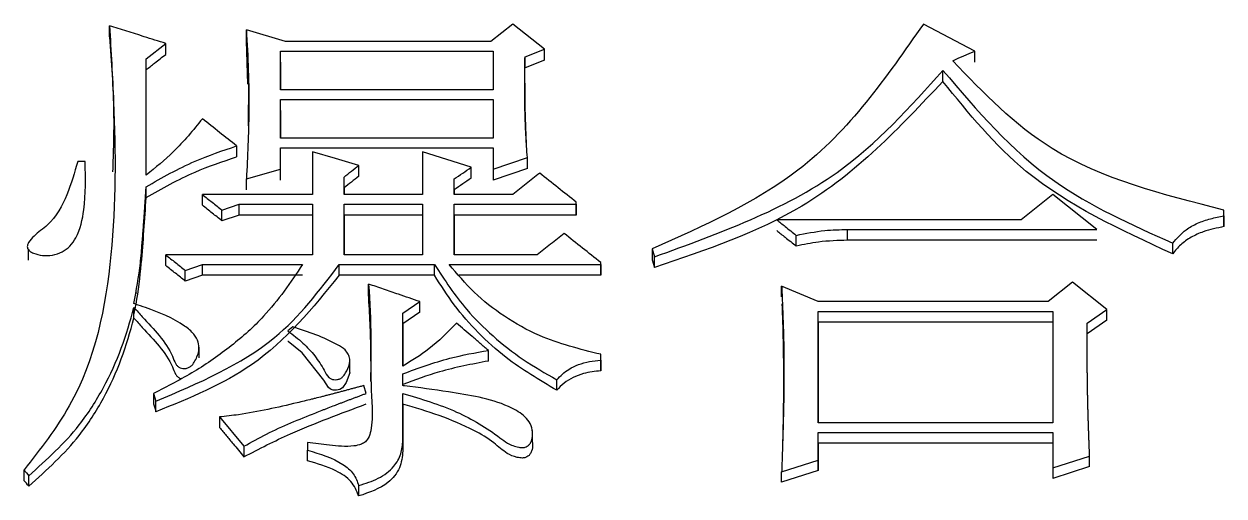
# Model space of a CAD drawing. Header units: millimetres. Extents: x 2251 to 4395, y 932 to 2449.
# Drawn here: x 2741.01 to 2746.32, y 2248.99 to 2251.08 of the extents above; entities that cross this region are included whole.
import ezdxf

# ---------------------------------------------------------------- set-up
doc = ezdxf.new("R2010")
doc.units = ezdxf.units.MM

msp = doc.modelspace()

# ---------------------------------------------------------------- linework, layer by layer
at = {"color": 7, "linetype": 'Continuous', "lineweight": 25}
for p, q in [((2741.3839, 2251.0196), (2741.3839, 2251.0684)), ((2742.1629, 2251), (2741.9898, 2251.0513)), ((2741.9898, 2251.0025), (2741.9898, 2251.0513)), ((2743.1689, 2251.0769), (2743.0715, 2251)), ((2743.3095, 2250.9658), (2743.1689, 2251.0769)), ((2745.2133, 2250.9572), (2744.9862, 2251.0769)), ((2741.9968, 2250.8114), (2741.9898, 2251.0025)), ((2741.5463, 2250.923), (2741.6328, 2250.9914)), ((2741.6328, 2250.9427), (2741.6328, 2250.9914)), ((2742.1412, 2250.9572), (2743.0823, 2250.9572)), ((2742.1412, 2250.786), (2742.1412, 2250.9572)), ((2742.1412, 2250.9086), (2742.1412, 2250.9572)), ((2743.0823, 2250.9572), (2743.0823, 2250.786)), ((2743.223, 2250.9315), (2743.3095, 2250.9658)), ((2743.3095, 2250.9171), (2743.3095, 2250.9658)), ((2745.2133, 2250.9086), (2745.2133, 2250.9572)), ((2741.5463, 2250.4084), (2741.5463, 2250.923)), ((2741.5463, 2250.8744), (2741.5463, 2250.923)), ((2742.1412, 2250.9086), (2742.1412, 2250.786)), ((2743.223, 2250.8829), (2743.223, 2250.9315)), ((2743.3095, 2250.9171), (2743.223, 2250.8829)), ((2741.5463, 2250.4131), (2741.5463, 2250.8744)), ((2745.0727, 2250.8231), (2745.0727, 2250.8717)), ((2741.9987, 2250.8131), (2741.9983, 2250.627)), ((2743.0823, 2250.786), (2742.1412, 2250.786)), ((2742.1412, 2250.7431), (2743.0823, 2250.7431)), ((2742.1412, 2250.5716), (2742.1412, 2250.7431)), ((2742.1412, 2250.6948), (2742.1412, 2250.7431)), ((2743.0823, 2250.7431), (2743.0823, 2250.5716)), ((2742.1412, 2250.6948), (2742.1412, 2250.5716)), ((2743.0823, 2250.5716), (2742.1412, 2250.5716)), ((2741.9465, 2250.5373), (2741.9465, 2250.4892)), ((2742.1412, 2250.4342), (2742.1412, 2250.5287)), ((2742.1412, 2250.5287), (2743.0823, 2250.5287)), ((2742.1412, 2250.4806), (2742.1412, 2250.5287)), ((2743.0823, 2250.5287), (2743.0823, 2250.4342)), ((2741.2758, 2250.4686), (2741.2434, 2250.4686)), ((2742.2819, 2250.5115), (2742.2819, 2250.3225)), ((2742.7686, 2250.5115), (2742.7686, 2250.3225)), ((2743.0823, 2250.4342), (2743.2338, 2250.4857)), ((2743.2338, 2250.4377), (2743.2338, 2250.4857)), ((2741.9898, 2250.3912), (2742.1412, 2250.4342)), ((2742.1412, 2250.3862), (2742.1412, 2250.4342)), ((2742.4874, 2250.4034), (2742.4874, 2250.4514)), ((2742.985, 2250.3948), (2742.985, 2250.4428)), ((2743.2338, 2250.4377), (2743.0823, 2250.3863)), ((2743.0823, 2250.4342), (2743.0823, 2250.3863)), ((2741.2777, 2250.3882), (2741.2777, 2250.3885)), ((2741.9898, 2250.3433), (2741.9898, 2250.3912)), ((2742.4225, 2250.3225), (2742.4225, 2250.3998)), ((2742.4225, 2250.3519), (2742.4225, 2250.3998)), ((2742.9093, 2250.3225), (2742.9093, 2250.3912)), ((2742.9093, 2250.3433), (2742.9093, 2250.3912)), ((2741.5463, 2250.309), (2741.5463, 2250.3568)), ((2742.2819, 2250.3225), (2741.7951, 2250.3225)), ((2742.4225, 2250.3519), (2742.4225, 2250.3225)), ((2742.7686, 2250.3225), (2742.4225, 2250.3225)), ((2742.9093, 2250.3433), (2742.9093, 2250.3225)), ((2743.1689, 2250.3225), (2742.9093, 2250.3225)), ((2745.5595, 2250.3225), (2745.4189, 2250.2106)), ((2745.7542, 2250.1676), (2745.5595, 2250.3225)), ((2741.8816, 2250.2059), (2741.8816, 2250.2536)), ((2741.9573, 2250.2794), (2742.2819, 2250.2794)), ((2741.9573, 2250.2317), (2741.9573, 2250.2794)), ((2742.2819, 2250.2794), (2742.2819, 2250.0556)), ((2742.4225, 2250.2794), (2742.7686, 2250.2794)), ((2742.4225, 2250.0556), (2742.4225, 2250.2794)), ((2742.4225, 2250.2317), (2742.4225, 2250.2794)), ((2742.7686, 2250.2794), (2742.7686, 2250.0556)), ((2742.9093, 2250.2794), (2743.4501, 2250.2794)), ((2742.9093, 2250.0556), (2742.9093, 2250.2794)), ((2742.9093, 2250.2317), (2742.9093, 2250.2794)), ((2743.4501, 2250.2794), (2743.4501, 2250.2881)), ((2743.4501, 2250.2403), (2743.4501, 2250.2881)), ((2743.4501, 2250.2794), (2743.4501, 2250.2317)), ((2746.3167, 2250.2278), (2746.3167, 2250.2536)), ((2746.3167, 2250.2059), (2746.3167, 2250.2536)), ((2741.9573, 2250.2317), (2741.8816, 2250.2059)), ((2742.2819, 2250.2317), (2741.9573, 2250.2317)), ((2742.4225, 2250.2317), (2742.4225, 2250.0556)), ((2742.7686, 2250.2317), (2742.4225, 2250.2317)), ((2742.9093, 2250.2317), (2742.9093, 2250.0556)), ((2743.4501, 2250.2317), (2742.9093, 2250.2317)), ((2743.4501, 2250.2317), (2743.4501, 2250.2403)), ((2745.4189, 2250.2106), (2744.3371, 2250.2106)), ((2746.3167, 2250.2278), (2746.3167, 2250.1802)), ((2744.6508, 2250.1676), (2745.7542, 2250.1676)), ((2744.6508, 2250.12), (2744.6508, 2250.1676)), ((2744.4237, 2250.0941), (2744.4237, 2250.1417)), ((2745.7542, 2250.12), (2744.6508, 2250.12)), ((2746.0896, 2250.0598), (2746.0896, 2250.1073)), ((2741.0241, 2250.0796), (2741.0241, 2250.0318)), ((2742.2819, 2250.0556), (2741.6328, 2250.0556)), ((2742.7686, 2250.0556), (2742.4225, 2250.0556)), ((2743.277, 2250.0556), (2742.9093, 2250.0556)), ((2743.7855, 2250.0814), (2743.7963, 2250.047)), ((2743.7855, 2250.0814), (2743.7855, 2250.034)), ((2743.7963, 2249.9995), (2743.7963, 2250.047)), ((2741.7194, 2249.9392), (2741.7194, 2249.9866)), ((2741.7951, 2250.0125), (2742.2386, 2250.0125)), ((2742.4009, 2250.0125), (2742.8227, 2250.0125)), ((2742.4009, 2249.9651), (2742.4009, 2250.0125)), ((2742.8227, 2249.9651), (2742.8227, 2250.0125)), ((2742.8876, 2250.0125), (2743.5583, 2250.0125)), ((2743.5583, 2250.0125), (2743.5583, 2250.0211)), ((2743.5583, 2249.9737), (2743.5583, 2250.0211)), ((2743.5583, 2250.0125), (2743.5583, 2249.9651)), ((2743.7855, 2250.0339), (2743.7963, 2249.9995)), ((2741.7951, 2249.9651), (2741.7194, 2249.9392)), ((2742.2386, 2249.9651), (2741.7951, 2249.9651)), ((2742.8227, 2249.9651), (2742.4009, 2249.9651)), ((2743.5583, 2249.9651), (2742.9306, 2249.9651)), ((2743.5583, 2249.9651), (2743.5583, 2249.9737)), ((2745.646, 2249.9349), (2745.5379, 2249.8486)), ((2745.7975, 2249.814), (2745.646, 2249.9349)), ((2742.5307, 2249.8789), (2742.5307, 2249.9262)), ((2744.521, 2249.8486), (2744.3588, 2249.9176)), ((2744.3588, 2249.8703), (2744.3588, 2249.9176)), ((2742.6821, 2249.7968), (2742.7578, 2249.8486)), ((2742.7578, 2249.8014), (2742.7578, 2249.8486)), ((2745.5379, 2249.8486), (2744.521, 2249.8486)), ((2741.4922, 2249.7756), (2741.4922, 2249.8227)), ((2742.7578, 2249.8014), (2742.6821, 2249.7496)), ((2742.6821, 2249.5634), (2742.6821, 2249.7968)), ((2742.6821, 2249.7496), (2742.6821, 2249.7968)), ((2744.521, 2249.8054), (2745.5595, 2249.8054)), ((2744.521, 2249.3122), (2744.521, 2249.8054)), ((2744.521, 2249.7583), (2744.521, 2249.8054)), ((2745.5595, 2249.8054), (2745.5595, 2249.3122)), ((2745.7109, 2249.7536), (2745.7975, 2249.814)), ((2745.7975, 2249.7669), (2745.7975, 2249.814)), ((2742.1954, 2249.7363), (2742.1737, 2249.7191)), ((2742.6821, 2249.7496), (2742.6821, 2249.5634)), ((2744.521, 2249.7583), (2744.521, 2249.3122)), ((2745.5595, 2249.7583), (2744.521, 2249.7583)), ((2745.7975, 2249.7669), (2745.711, 2249.7066)), ((2741.7801, 2249.5994), (2741.7801, 2249.6465)), ((2743.0607, 2249.5856), (2743.0607, 2249.6326)), ((2743.5583, 2249.5893), (2743.5583, 2249.6153)), ((2742.4476, 2249.5349), (2742.4476, 2249.582)), ((2743.5583, 2249.5893), (2743.5583, 2249.5425)), ((2742.6821, 2249.4767), (2742.6821, 2249.5288)), ((2742.6821, 2249.482), (2742.6821, 2249.5288)), ((2742.5198, 2249.4422), (2742.509, 2249.4768)), ((2743.3636, 2249.4561), (2743.3636, 2249.5028)), ((2741.5787, 2249.4422), (2741.5895, 2249.4076)), ((2741.5895, 2249.361), (2741.5895, 2249.4076)), ((2742.6821, 2249.2342), (2742.6821, 2249.4419)), ((2742.6821, 2249.3953), (2742.6821, 2249.4419)), ((2742.6821, 2249.3953), (2742.6821, 2249.1878)), ((2741.8708, 2249.3382), (2741.979, 2249.2082)), ((2741.8708, 2249.3382), (2741.8708, 2249.2917)), ((2745.5595, 2249.3122), (2744.521, 2249.3122)), ((2743.2555, 2249.2319), (2743.2555, 2249.2786)), ((2744.521, 2249.1474), (2744.521, 2249.2689)), ((2744.521, 2249.2689), (2745.5595, 2249.2689)), ((2744.521, 2249.2225), (2744.521, 2249.2689)), ((2745.5595, 2249.2689), (2745.5595, 2249.1127)), ((2741.979, 2249.2082), (2741.979, 2249.1618)), ((2742.2602, 2249.2254), (2742.2602, 2249.1908)), ((2742.2602, 2249.1445), (2742.2602, 2249.1908)), ((2742.6821, 2249.2342), (2742.6821, 2249.1878)), ((2744.521, 2249.2225), (2744.521, 2249.1012)), ((2745.5595, 2249.2225), (2744.521, 2249.2225)), ((2744.3588, 2249.0954), (2744.521, 2249.1474)), ((2744.521, 2249.1012), (2744.521, 2249.1474)), ((2745.5595, 2249.1127), (2745.7218, 2249.1648)), ((2745.7218, 2249.1185), (2745.7218, 2249.1648)), ((2741.0055, 2249.1039), (2741.0055, 2249.0576)), ((2744.521, 2249.1012), (2744.3588, 2249.0491)), ((2744.3588, 2249.0491), (2744.3588, 2249.0954)), ((2745.7218, 2249.1185), (2745.5595, 2249.0665)), ((2745.5595, 2249.1127), (2745.5595, 2249.0665)), ((2741.0271, 2249.0318), (2741.027, 2249.078)), ((2742.4874, 2248.9884), (2742.4874, 2249.0345))]:
    msp.add_line(p, q, dxfattribs=at)
at = {"color": 7, "linetype": 'Continuous', "lineweight": 25, "flags": 128}
for points in [[(2743.0715, 2251), (2742.6172, 2251), (2742.1629, 2251)], [(2745.116, 2250.9144), (2745.1403, 2250.9251), (2745.1647, 2250.9358), (2745.189, 2250.9465), (2745.2133, 2250.9572)], [(2742.4874, 2250.4514), (2742.3846, 2250.4814), (2742.2819, 2250.5115)], [(2742.985, 2250.4428), (2742.8768, 2250.4772), (2742.7686, 2250.5115)], [(2741.7951, 2250.2746), (2741.7951, 2250.2867), (2741.7951, 2250.2988), (2741.7951, 2250.3225)], [(2741.8816, 2250.2536), (2741.9195, 2250.2665), (2741.9573, 2250.2794)], [(2746.3167, 2250.1802), (2746.3167, 2250.1946), (2746.3167, 2250.2059)], [(2741.6328, 2250.0081), (2741.6328, 2250.0201), (2741.6328, 2250.0321), (2741.6328, 2250.0556)], [(2741.7194, 2249.9866), (2741.7572, 2249.9995), (2741.7951, 2250.0125)], [(2741.7951, 2249.9651), (2741.7951, 2249.9843), (2741.7951, 2249.9984), (2741.7951, 2250.0125)], [(2742.4473, 2249.5349), (2742.4474, 2249.5332), (2742.4309, 2249.4904), (2742.4147, 2249.4677), (2742.4027, 2249.46), (2742.3885, 2249.4564), (2742.3734, 2249.457), (2742.3621, 2249.4611), (2742.353, 2249.4683), (2742.3324, 2249.5007), (2742.2365, 2249.6213), (2742.1744, 2249.6715), (2742.1737, 2249.672), (2742.1737, 2249.672)], [(2743.5583, 2249.5684), (2743.5583, 2249.5841), (2743.5583, 2249.6153)], [(2743.5583, 2249.5425), (2743.5583, 2249.5513), (2743.5583, 2249.557), (2743.5583, 2249.5627), (2743.5583, 2249.5684)], [(2741.5787, 2249.4422), (2741.5787, 2249.423), (2741.5787, 2249.4093), (2741.5787, 2249.3955)], [(2741.0055, 2249.1039), (2741.0163, 2249.091), (2741.027, 2249.078)], [(2741.0271, 2249.0318), (2741.0216, 2249.0383), (2741.0162, 2249.0448), (2741.0055, 2249.0577)]]:
    msp.add_lwpolyline(points, dxfattribs=at)
at = {"color": 7, "linetype": 'Continuous', "lineweight": 25}
for points, knots in [([(2741.3839, 2251.0684), (2741.3907, 2250.9563), (2741.411, 2250.6201), (2741.4137, 2250.0567), (2741.299, 2249.479), (2741.0778, 2249.1962), (2741.0056, 2249.1039)], [0, 0, 0, 0, 0.166548, 0.499383, 0.836688, 1, 1, 1, 1]), ([(2741.6328, 2250.9914), (2741.6011, 2251.0012), (2741.5437, 2251.019), (2741.4608, 2251.0446), (2741.4096, 2251.0605), (2741.384, 2251.0684)], [0, 0, 0, 0, 0.382595, 0.691297, 1, 1, 1, 1]), ([(2741.9898, 2251.0513), (2741.993, 2250.9912), (2741.9995, 2250.8711), (2742.0026, 2250.6511), (2741.9947, 2250.491), (2741.9898, 2250.3912)], [0, 0, 0, 0, 0.273667, 0.547376, 1, 1, 1, 1]), ([(2744.9862, 2251.0769), (2744.8223, 2250.8412), (2744.5241, 2250.4121), (2744.0149, 2250.1841), (2743.7855, 2250.0814)], [0, 0, 0, 0, 0.549466, 1, 1, 1, 1]), ([(2741.3839, 2251.0196), (2741.3923, 2250.9076), (2741.4071, 2250.7094), (2741.4005, 2250.5095), (2741.3976, 2250.4225)], [0, 0, 0, 0, 0.564585, 1, 1, 1, 1]), ([(2741.5463, 2250.8744), (2741.5588, 2250.8843), (2741.5794, 2250.9006), (2741.6083, 2250.9234), (2741.6246, 2250.9363), (2741.6328, 2250.9427)], [0, 0, 0, 0, 0.4329059, 0.716452, 1, 1, 1, 1]), ([(2743.2338, 2250.4857), (2743.2324, 2250.5026), (2743.2304, 2250.5278), (2743.2264, 2250.5866), (2743.2244, 2250.6329), (2743.2233, 2250.6749), (2743.223, 2250.6875), (2743.2227, 2250.7002), (2743.2225, 2250.7128), (2743.2223, 2250.7296), (2743.2221, 2250.7464), (2743.222, 2250.7632), (2743.222, 2250.7758), (2743.222, 2250.7884), (2743.222, 2250.801), (2743.222, 2250.8136), (2743.222, 2250.8241), (2743.2221, 2250.8325), (2743.2221, 2250.8388), (2743.2222, 2250.8451), (2743.2222, 2250.8514), (2743.2223, 2250.8577), (2743.2223, 2250.864), (2743.2224, 2250.8703), (2743.2224, 2250.8787), (2743.2225, 2250.8871), (2743.2226, 2250.8955), (2743.2226, 2250.9018), (2743.2227, 2250.9081), (2743.2228, 2250.9144), (2743.2229, 2250.9222), (2743.2229, 2250.9279), (2743.223, 2250.9315)], [0, 0, 0, 0, 0.113118, 0.169677, 0.395941, 0.424221, 0.4525, 0.480779, 0.509059, 0.537338, 0.593897, 0.622177, 0.650456, 0.678735, 0.707015, 0.735294, 0.763573, 0.777713, 0.791853, 0.805993, 0.820132, 0.834272, 0.848412, 0.862551, 0.876691, 0.90497, 0.91911, 0.93325, 0.947389, 0.961529, 0.975669, 1, 1, 1, 1]), ([(2746.3167, 2250.2536), (2746.0457, 2250.322), (2745.5689, 2250.4422), (2745.2525, 2250.772), (2745.116, 2250.9144)], [0, 0, 0, 0, 0.568428, 1, 1, 1, 1]), ([(2743.2294, 2250.5492), (2743.2294, 2250.5492), (2743.2295, 2250.5492), (2743.2294, 2250.5513), (2743.2276, 2250.5941), (2743.2236, 2250.6943), (2743.223, 2250.7865), (2743.2229, 2250.8361), (2743.2229, 2250.8538), (2743.2229, 2250.8601), (2743.2228, 2250.8598), (2743.2228, 2250.8596)], [0, 0, 0, 0, 0.0066914, 0.0176059, 0.0437839, 0.5138257, 0.7288407, 0.8737613, 0.9090141, 0.9446975, 1, 1, 1, 1]), ([(2743.7963, 2250.047), (2744.0839, 2250.1509), (2744.5909, 2250.334), (2744.9272, 2250.7093), (2745.0727, 2250.8716)], [0, 0, 0, 0, 0.567325, 1, 1, 1, 1]), ([(2745.0727, 2250.8716), (2745.2241, 2250.694), (2745.4988, 2250.3718), (2745.9066, 2250.1892), (2746.0896, 2250.1073)], [0, 0, 0, 0, 0.5512468, 1, 1, 1, 1]), ([(2745.0727, 2250.8231), (2744.8809, 2250.6191), (2744.5331, 2250.2489), (2744.0245, 2250.0768), (2743.7963, 2249.9995)], [0, 0, 0, 0, 0.551269, 1, 1, 1, 1]), ([(2746.0896, 2250.0598), (2745.8582, 2250.1665), (2745.4509, 2250.3545), (2745.1868, 2250.6817), (2745.0727, 2250.8231)], [0, 0, 0, 0, 0.567951, 1, 1, 1, 1]), ([(2741.7951, 2250.6574), (2741.7541, 2250.6072), (2741.6804, 2250.5171), (2741.5875, 2250.4418), (2741.5463, 2250.4084)], [0, 0, 0, 0, 0.556387, 1, 1, 1, 1]), ([(2741.9465, 2250.5373), (2741.9213, 2250.5573), (2741.8708, 2250.5974), (2741.8203, 2250.6374), (2741.7951, 2250.6574)], [0, 0, 0, 0, 0.499997, 1, 1, 1, 1]), ([(2741.5463, 2250.3568), (2741.6169, 2250.3971), (2741.7434, 2250.4692), (2741.8843, 2250.5164), (2741.9465, 2250.5373)], [0, 0, 0, 0, 0.557889, 1, 1, 1, 1]), ([(2741.2434, 2250.4686), (2741.2292, 2250.4194), (2741.2008, 2250.3206), (2741.1369, 2250.2018), (2741.0576, 2250.1484), (2741.0285, 2250.1165), (2741.0204, 2250.0981), (2741.0199, 2250.0876), (2741.0234, 2250.0791), (2741.0326, 2250.07), (2741.0536, 2250.0591), (2741.088, 2250.0513), (2741.1324, 2250.052), (2741.1751, 2250.0669), (2741.2116, 2250.0937), (2741.2529, 2250.155), (2741.2793, 2250.2828), (2741.2783, 2250.3964), (2741.2759, 2250.4675), (2741.2758, 2250.4686)], [0, 0, 0, 0, 0.151237, 0.303887, 0.374012, 0.409203, 0.423454, 0.431523, 0.439658, 0.449578, 0.466985, 0.502292, 0.540771, 0.580872, 0.619436, 0.662511, 0.788748, 0.996835, 1, 1, 1, 1]), ([(2741.5463, 2250.309), (2741.6169, 2250.3492), (2741.7435, 2250.4212), (2741.8843, 2250.4683), (2741.9465, 2250.4892)], [0, 0, 0, 0, 0.5578529, 1, 1, 1, 1]), ([(2742.4225, 2250.3998), (2742.4333, 2250.4084), (2742.4549, 2250.4256), (2742.4766, 2250.4428), (2742.4874, 2250.4514)], [0, 0, 0, 0, 0.500001, 1, 1, 1, 1]), ([(2742.9093, 2250.3912), (2742.9219, 2250.3998), (2742.9471, 2250.417), (2742.9724, 2250.4342), (2742.985, 2250.4428)], [0, 0, 0, 0, 0.500001, 1, 1, 1, 1]), ([(2743.2879, 2250.417), (2743.268, 2250.4013), (2743.2284, 2250.3698), (2743.1887, 2250.3382), (2743.1689, 2250.3225)], [0, 0, 0, 0, 0.500001, 1, 1, 1, 1]), ([(2743.4501, 2250.2881), (2743.4231, 2250.3096), (2743.369, 2250.3526), (2743.3149, 2250.3955), (2743.2879, 2250.417)], [0, 0, 0, 0, 0.5, 1, 1, 1, 1]), ([(2742.4874, 2250.4034), (2742.4766, 2250.3948), (2742.4549, 2250.3777), (2742.4333, 2250.3605), (2742.4225, 2250.3519)], [0, 0, 0, 0, 0.499997, 1, 1, 1, 1]), ([(2742.985, 2250.3948), (2742.9724, 2250.3863), (2742.9471, 2250.3691), (2742.9219, 2250.3519), (2742.9093, 2250.3433)], [0, 0, 0, 0, 0.499997, 1, 1, 1, 1]), ([(2741.4922, 2249.8399), (2741.503, 2249.8994), (2741.5191, 2249.9884), (2741.5267, 2250.0858), (2741.5301, 2250.1269), (2741.5313, 2250.1418), (2741.5322, 2250.153), (2741.533, 2250.1642), (2741.5339, 2250.1754), (2741.5346, 2250.1848), (2741.5352, 2250.1941), (2741.5358, 2250.2016), (2741.5363, 2250.2091), (2741.5369, 2250.2165), (2741.5374, 2250.224), (2741.538, 2250.2333), (2741.5385, 2250.2408), (2741.5392, 2250.2502), (2741.5397, 2250.2576), (2741.5402, 2250.2651), (2741.5407, 2250.2726), (2741.5412, 2250.28), (2741.5418, 2250.2894), (2741.5423, 2250.2968), (2741.543, 2250.3062), (2741.5434, 2250.3136), (2741.5441, 2250.323), (2741.5446, 2250.3305), (2741.545, 2250.3379), (2741.5456, 2250.3461), (2741.546, 2250.3524), (2741.5463, 2250.3568)], [0, 0, 0, 0, 0.346641, 0.519778, 0.563061, 0.584702, 0.606343, 0.627984, 0.649626, 0.671267, 0.682088, 0.703729, 0.714549, 0.72537, 0.747011, 0.757832, 0.779473, 0.790294, 0.811935, 0.822756, 0.833576, 0.855218, 0.866038, 0.88768, 0.8985, 0.920141, 0.930962, 0.952603, 0.963424, 0.974245, 1, 1, 1, 1]), ([(2741.4922, 2249.7928), (2741.4954, 2249.8075), (2741.5112, 2249.8814), (2741.5245, 2250.0052), (2741.5367, 2250.1627), (2741.5431, 2250.2602), (2741.5463, 2250.309)], [0, 0, 0, 0, 0.086672, 0.433942, 0.716948, 1, 1, 1, 1]), ([(2741.7951, 2250.3225), (2741.8095, 2250.311), (2741.8383, 2250.2881), (2741.8672, 2250.2651), (2741.8816, 2250.2536)], [0, 0, 0, 0, 0.499999, 1, 1, 1, 1]), ([(2741.8816, 2250.2059), (2741.8672, 2250.2174), (2741.8383, 2250.2403), (2741.8095, 2250.2632), (2741.7951, 2250.2746)], [0, 0, 0, 0, 0.5, 1, 1, 1, 1]), ([(2744.3371, 2250.2106), (2744.3495, 2250.2008), (2744.3701, 2250.1844), (2744.399, 2250.1614), (2744.4154, 2250.1483), (2744.4237, 2250.1417)], [0, 0, 0, 0, 0.428307, 0.714154, 1, 1, 1, 1]), ([(2746.0896, 2250.1073), (2746.1079, 2250.1285), (2746.1386, 2250.1639), (2746.1995, 2250.1967), (2746.2565, 2250.2164), (2746.2966, 2250.224), (2746.3167, 2250.2278)], [0, 0, 0, 0, 0.329917, 0.550134, 0.774051, 1, 1, 1, 1]), ([(2743.396, 2250.1503), (2743.3762, 2250.1346), (2743.3365, 2250.103), (2743.2969, 2250.0714), (2743.277, 2250.0556)], [0, 0, 0, 0, 0.500001, 1, 1, 1, 1]), ([(2743.5583, 2250.0211), (2743.5313, 2250.0427), (2743.4772, 2250.0857), (2743.4231, 2250.1288), (2743.396, 2250.1503)], [0, 0, 0, 0, 0.5, 1, 1, 1, 1]), ([(2744.3371, 2250.163), (2744.3495, 2250.1531), (2744.3701, 2250.1367), (2744.399, 2250.1138), (2744.4155, 2250.1007), (2744.4237, 2250.0942)], [0, 0, 0, 0, 0.4285576, 0.7142788, 1, 1, 1, 1]), ([(2744.4237, 2250.1417), (2744.4655, 2250.1502), (2744.5403, 2250.1653), (2744.617, 2250.1669), (2744.6508, 2250.1675)], [0, 0, 0, 0, 0.559043, 1, 1, 1, 1]), ([(2746.3167, 2250.1802), (2746.2856, 2250.174), (2746.2347, 2250.1639), (2746.1708, 2250.1345), (2746.1231, 2250.1023), (2746.1006, 2250.0738), (2746.0896, 2250.0598)], [0, 0, 0, 0, 0.34797, 0.569793, 0.78749, 1, 1, 1, 1]), ([(2744.6508, 2250.1199), (2744.6078, 2250.1187), (2744.5311, 2250.1166), (2744.4565, 2250.101), (2744.4237, 2250.0941)], [0, 0, 0, 0, 0.5608916, 1, 1, 1, 1]), ([(2741.6328, 2250.0556), (2741.6472, 2250.0441), (2741.6761, 2250.0211), (2741.7049, 2249.9981), (2741.7194, 2249.9866)], [0, 0, 0, 0, 0.4999995, 1, 1, 1, 1]), ([(2742.2386, 2250.0125), (2742.185, 2249.9334), (2742.0962, 2249.8023), (2741.9246, 2249.6498), (2741.7609, 2249.5352), (2741.6397, 2249.4733), (2741.5787, 2249.4422)], [0, 0, 0, 0, 0.333002, 0.552476, 0.774971, 1, 1, 1, 1]), ([(2741.5895, 2249.4076), (2741.778, 2249.4879), (2742.1095, 2249.6292), (2742.313, 2249.897), (2742.4009, 2250.0125)], [0, 0, 0, 0, 0.568507, 1, 1, 1, 1]), ([(2741.7194, 2249.9392), (2741.7049, 2249.9507), (2741.6761, 2249.9737), (2741.6472, 2249.9966), (2741.6328, 2250.0081)], [0, 0, 0, 0, 0.5, 1, 1, 1, 1]), ([(2742.8227, 2250.0125), (2742.8673, 2249.9441), (2742.9411, 2249.8309), (2743.0797, 2249.6941), (2743.2128, 2249.5891), (2743.3131, 2249.5317), (2743.3636, 2249.5028)], [0, 0, 0, 0, 0.333809, 0.553089, 0.775219, 1, 1, 1, 1]), ([(2743.5583, 2249.6153), (2743.4654, 2249.6384), (2743.3134, 2249.6761), (2743.1293, 2249.7801), (2742.9944, 2249.8865), (2742.923, 2249.9707), (2742.8876, 2250.0125)], [0, 0, 0, 0, 0.347456, 0.568585, 0.785979, 1, 1, 1, 1]), ([(2742.4009, 2249.9651), (2742.2835, 2249.8203), (2742.0702, 2249.5572), (2741.7386, 2249.4219), (2741.5895, 2249.361)], [0, 0, 0, 0, 0.550322, 1, 1, 1, 1]), ([(2743.3636, 2249.4561), (2743.2867, 2249.5017), (2743.1607, 2249.5765), (2743.0138, 2249.7093), (2742.9066, 2249.8314), (2742.8506, 2249.9207), (2742.8227, 2249.9651)], [0, 0, 0, 0, 0.346062, 0.56664, 0.784508, 1, 1, 1, 1]), ([(2741.5009, 2249.8819), (2741.5009, 2249.8819), (2741.5009, 2249.8818), (2741.501, 2249.8822), (2741.5012, 2249.8834), (2741.5018, 2249.8866), (2741.5025, 2249.89), (2741.5028, 2249.892)], [0, 0, 0, 0, 0.025297, 0.141451, 0.270493, 0.58461, 1, 1, 1, 1]), ([(2742.5307, 2249.9262), (2742.5355, 2249.8462), (2742.5444, 2249.6983), (2742.536, 2249.4819), (2742.5541, 2249.3335), (2742.5335, 2249.2479), (2742.5175, 2249.2276), (2742.4952, 2249.215), (2742.4409, 2249.2041), (2742.3602, 2249.2135), (2742.2924, 2249.2216), (2742.2602, 2249.2254)], [0, 0, 0, 0, 0.257644, 0.476383, 0.695117, 0.731864, 0.752184, 0.772582, 0.805413, 0.907666, 1, 1, 1, 1]), ([(2742.7578, 2249.8486), (2742.7264, 2249.8593), (2742.6729, 2249.8776), (2742.5972, 2249.9035), (2742.5528, 2249.9187), (2742.5307, 2249.9262)], [0, 0, 0, 0, 0.414509, 0.707253, 1, 1, 1, 1]), ([(2744.3588, 2249.9176), (2744.3592, 2249.9095), (2744.3598, 2249.8972), (2744.3607, 2249.8768), (2744.3615, 2249.8564), (2744.3623, 2249.8359), (2744.3631, 2249.8155), (2744.3637, 2249.7991), (2744.3643, 2249.7828), (2744.3648, 2249.7705), (2744.3658, 2249.746), (2744.369, 2249.6601), (2744.3695, 2249.574), (2744.3691, 2249.4961), (2744.369, 2249.4797), (2744.3688, 2249.4633), (2744.3686, 2249.4469), (2744.3684, 2249.4305), (2744.3681, 2249.4141), (2744.3679, 2249.4018), (2744.3676, 2249.3916), (2744.3674, 2249.3813), (2744.3673, 2249.3731), (2744.3671, 2249.3649), (2744.3669, 2249.3567), (2744.3667, 2249.3485), (2744.3664, 2249.3382), (2744.3662, 2249.33), (2744.366, 2249.3218), (2744.3658, 2249.3136), (2744.3656, 2249.3054), (2744.3653, 2249.2951), (2744.3651, 2249.2869), (2744.3648, 2249.2787), (2744.3646, 2249.2705), (2744.3644, 2249.2623), (2744.3641, 2249.2541), (2744.3639, 2249.2459), (2744.3636, 2249.2376), (2744.3633, 2249.2274), (2744.363, 2249.2192), (2744.3627, 2249.2089), (2744.3624, 2249.2007), (2744.3621, 2249.1925), (2744.3619, 2249.1843), (2744.3616, 2249.176), (2744.3612, 2249.1658), (2744.3609, 2249.1576), (2744.3607, 2249.1493), (2744.3604, 2249.1411), (2744.3601, 2249.1329), (2744.3598, 2249.1247), (2744.3595, 2249.1167), (2744.3592, 2249.1069), (2744.3589, 2249.0992), (2744.3588, 2249.0954)], [0, 0, 0, 0, 0.029904, 0.044856, 0.07476, 0.104664, 0.119616, 0.14952, 0.164472, 0.179424, 0.194376, 0.254184, 0.493446, 0.508398, 0.538302, 0.553254, 0.568206, 0.59811, 0.613062, 0.628014, 0.642966, 0.650442, 0.665394, 0.67287, 0.680346, 0.695298, 0.702774, 0.717726, 0.725202, 0.732678, 0.74763, 0.755106, 0.770057, 0.777533, 0.785009, 0.799961, 0.807437, 0.814913, 0.829865, 0.837341, 0.852293, 0.859769, 0.874721, 0.882197, 0.889673, 0.904625, 0.912101, 0.927053, 0.934529, 0.942005, 0.956957, 0.964433, 0.971909, 0.985954, 1, 1, 1, 1]), ([(2741.4922, 2249.8227), (2741.5044, 2249.8089), (2741.5653, 2249.7399), (2741.644, 2249.6633), (2741.672, 2249.5799), (2741.6844, 2249.5624), (2741.696, 2249.5552), (2741.7094, 2249.5521), (2741.7233, 2249.5526), (2741.7372, 2249.5572), (2741.7515, 2249.5683), (2741.7682, 2249.5947), (2741.7819, 2249.6297), (2741.7784, 2249.6718), (2741.7571, 2249.709), (2741.6831, 2249.7691), (2741.5896, 2249.8062), (2741.5117, 2249.833), (2741.4945, 2249.8391), (2741.4922, 2249.8399)], [0, 0, 0, 0, 0.066203, 0.331418, 0.376174, 0.392134, 0.408285, 0.422252, 0.437571, 0.454108, 0.470588, 0.499884, 0.567199, 0.607022, 0.655995, 0.720748, 0.938177, 0.991744, 1, 1, 1, 1]), ([(2742.5411, 2249.4956), (2742.5414, 2249.5387), (2742.5421, 2249.6668), (2742.5352, 2249.7944), (2742.5307, 2249.8789)], [0, 0, 0, 0, 0.336896, 1, 1, 1, 1]), ([(2744.3603, 2249.8393), (2744.3637, 2249.7282), (2744.3687, 2249.5634), (2744.3658, 2249.3504), (2744.3636, 2249.249), (2744.3623, 2249.2015), (2744.3616, 2249.1771), (2744.3614, 2249.171), (2744.3613, 2249.167)], [0, 0, 0, 0, 0.503814, 0.747752, 0.874235, 0.934549, 0.957165, 1, 1, 1, 1]), ([(2741.027, 2249.078), (2741.1063, 2249.1497), (2741.236, 2249.267), (2741.3604, 2249.466), (2741.4409, 2249.6409), (2741.4751, 2249.7622), (2741.4922, 2249.8227)], [0, 0, 0, 0, 0.345608, 0.56562, 0.783503, 1, 1, 1, 1]), ([(2741.0271, 2249.0318), (2741.1063, 2249.1034), (2741.236, 2249.2206), (2741.3604, 2249.4193), (2741.4409, 2249.594), (2741.4751, 2249.7151), (2741.4922, 2249.7755)], [0, 0, 0, 0, 0.345691, 0.565702, 0.783554, 1, 1, 1, 1]), ([(2741.4922, 2249.7755), (2741.5044, 2249.7618), (2741.5653, 2249.6928), (2741.6439, 2249.6166), (2741.672, 2249.5332), (2741.6841, 2249.516), (2741.6931, 2249.5096), (2741.6992, 2249.5082), (2741.7005, 2249.508)], [0, 0, 0, 0, 0.160679, 0.804376, 0.910674, 0.949608, 0.989033, 1, 1, 1, 1]), ([(2742.1737, 2249.7191), (2742.1966, 2249.7016), (2742.2403, 2249.6681), (2742.294, 2249.6088), (2742.329, 2249.5568), (2742.3467, 2249.5184), (2742.3645, 2249.5059), (2742.377, 2249.5026), (2742.3906, 2249.5027), (2742.4045, 2249.5066), (2742.4187, 2249.5166), (2742.4328, 2249.5391), (2742.4456, 2249.5653), (2742.4494, 2249.5944), (2742.4417, 2249.6161), (2742.4245, 2249.6394), (2742.3752, 2249.669), (2742.2979, 2249.7032), (2742.2297, 2249.7252), (2742.1954, 2249.7363)], [0, 0, 0, 0, 0.117411, 0.224514, 0.331514, 0.385099, 0.401502, 0.417942, 0.434593, 0.453955, 0.473463, 0.503457, 0.565822, 0.597864, 0.6299, 0.663784, 0.718184, 0.85806, 1, 1, 1, 1]), ([(2742.9201, 2249.7536), (2742.8809, 2249.7135), (2742.8105, 2249.6414), (2742.7216, 2249.5874), (2742.6821, 2249.5634)], [0, 0, 0, 0, 0.555111, 1, 1, 1, 1]), ([(2743.0607, 2249.6326), (2743.0487, 2249.6429), (2743.0246, 2249.6637), (2742.9777, 2249.704), (2742.9428, 2249.734), (2742.9201, 2249.7536)], [0, 0, 0, 0, 0.25711, 0.51422, 1, 1, 1, 1]), ([(2745.7218, 2249.1648), (2745.7213, 2249.1769), (2745.7206, 2249.1949), (2745.7198, 2249.219), (2745.7191, 2249.2371), (2745.7185, 2249.2552), (2745.7178, 2249.2732), (2745.7172, 2249.2913), (2745.7167, 2249.3063), (2745.7163, 2249.3184), (2745.716, 2249.3274), (2745.7158, 2249.3364), (2745.7155, 2249.3455), (2745.7152, 2249.3545), (2745.715, 2249.3635), (2745.7147, 2249.3725), (2745.7145, 2249.3816), (2745.7143, 2249.3906), (2745.714, 2249.3996), (2745.7138, 2249.4086), (2745.7136, 2249.4177), (2745.7134, 2249.4267), (2745.7133, 2249.4357), (2745.7131, 2249.4447), (2745.7129, 2249.4538), (2745.7128, 2249.4628), (2745.7126, 2249.4718), (2745.7125, 2249.4808), (2745.7124, 2249.4898), (2745.7122, 2249.4989), (2745.7121, 2249.5079), (2745.712, 2249.5169), (2745.7119, 2249.5259), (2745.7118, 2249.5349), (2745.7117, 2249.544), (2745.7117, 2249.553), (2745.7116, 2249.562), (2745.7115, 2249.571), (2745.7115, 2249.58), (2745.7114, 2249.589), (2745.7114, 2249.598), (2745.7113, 2249.6101), (2745.7112, 2249.6221), (2745.7112, 2249.6341), (2745.7112, 2249.6431), (2745.7111, 2249.6521), (2745.7111, 2249.6611), (2745.7111, 2249.6701), (2745.7111, 2249.6791), (2745.711, 2249.6881), (2745.711, 2249.6971), (2745.711, 2249.7062), (2745.711, 2249.7137), (2745.711, 2249.7197), (2745.711, 2249.7242), (2745.711, 2249.7287), (2745.711, 2249.7332), (2745.711, 2249.7377), (2745.711, 2249.7422), (2745.711, 2249.7475), (2745.7109, 2249.7513), (2745.7109, 2249.7536)], [0, 0, 0, 0, 0.061285, 0.091928, 0.12257, 0.153213, 0.183855, 0.214498, 0.24514, 0.260462, 0.275783, 0.291104, 0.306426, 0.321747, 0.337068, 0.352389, 0.367711, 0.383032, 0.398353, 0.413674, 0.428996, 0.444317, 0.459638, 0.47496, 0.490281, 0.505602, 0.520923, 0.536245, 0.551566, 0.566887, 0.582209, 0.59753, 0.612851, 0.628172, 0.643494, 0.658815, 0.674136, 0.689457, 0.704779, 0.7201, 0.735421, 0.750743, 0.781385, 0.796706, 0.812028, 0.827349, 0.84267, 0.857991, 0.873313, 0.888634, 0.903955, 0.919277, 0.934598, 0.942258, 0.949919, 0.95758, 0.96524, 0.972901, 0.980562, 0.988222, 1, 1, 1, 1]), ([(2742.6821, 2249.5288), (2742.7506, 2249.5541), (2742.8731, 2249.5994), (2743.0033, 2249.6224), (2743.0607, 2249.6326)], [0, 0, 0, 0, 0.55855, 1, 1, 1, 1]), ([(2743.0607, 2249.5856), (2742.9879, 2249.5717), (2742.8582, 2249.5468), (2742.7358, 2249.5018), (2742.6821, 2249.482)], [0, 0, 0, 0, 0.561231, 1, 1, 1, 1]), ([(2743.3636, 2249.5028), (2743.3801, 2249.5195), (2743.4077, 2249.5472), (2743.4601, 2249.5707), (2743.5079, 2249.5846), (2743.5415, 2249.5877), (2743.5583, 2249.5893)], [0, 0, 0, 0, 0.330678, 0.55099, 0.77457, 1, 1, 1, 1]), ([(2743.5583, 2249.5425), (2743.5324, 2249.5395), (2743.4899, 2249.5346), (2743.4353, 2249.5138), (2743.3945, 2249.489), (2743.3738, 2249.467), (2743.3636, 2249.4561)], [0, 0, 0, 0, 0.347151, 0.569168, 0.786857, 1, 1, 1, 1]), ([(2742.509, 2249.4768), (2742.5064, 2249.4761), (2742.5011, 2249.4747), (2742.4931, 2249.4725), (2742.4852, 2249.4704), (2742.4746, 2249.4676), (2742.464, 2249.4647), (2742.4534, 2249.4619), (2742.4455, 2249.4597), (2742.4349, 2249.4569), (2742.4243, 2249.4541), (2742.4137, 2249.4512), (2742.4057, 2249.4491), (2742.3951, 2249.4463), (2742.3845, 2249.4435), (2742.3713, 2249.44), (2742.358, 2249.4365), (2742.3421, 2249.4324), (2742.3208, 2249.427), (2742.2995, 2249.4216), (2742.2622, 2249.4123), (2742.15, 2249.3854), (2742.015, 2249.3539), (2741.8989, 2249.3413), (2741.8708, 2249.3382)], [0, 0, 0, 0, 0.012619, 0.025237, 0.037856, 0.050474, 0.075711, 0.08833, 0.100948, 0.113567, 0.138804, 0.151422, 0.164041, 0.176659, 0.201896, 0.214515, 0.239752, 0.264989, 0.290226, 0.3407, 0.365937, 0.466887, 0.870929, 1, 1, 1, 1]), ([(2742.6821, 2249.4419), (2742.7633, 2249.418), (2742.9178, 2249.3726), (2743.0652, 2249.2829), (2743.1475, 2249.2193), (2743.183, 2249.2049), (2743.2118, 2249.2021), (2743.2268, 2249.2045), (2743.2391, 2249.2118), (2743.2491, 2249.2245), (2743.2571, 2249.2481), (2743.2575, 2249.2813), (2743.2442, 2249.3172), (2743.2084, 2249.3546), (2743.0947, 2249.4171), (2742.9089, 2249.4445), (2742.7522, 2249.469), (2742.6845, 2249.4764), (2742.6821, 2249.4767)], [0, 0, 0, 0, 0.188824, 0.359425, 0.391174, 0.431004, 0.443042, 0.4552, 0.463942, 0.475035, 0.493349, 0.52466, 0.556942, 0.585534, 0.64557, 0.848774, 0.994709, 1, 1, 1, 1]), ([(2741.979, 2249.2082), (2742.0121, 2249.2267), (2742.1136, 2249.2834), (2742.2325, 2249.331), (2742.3199, 2249.3659), (2742.3384, 2249.3732), (2742.3569, 2249.3804), (2742.3732, 2249.3867), (2742.3871, 2249.3921), (2742.3941, 2249.3947), (2742.4034, 2249.3983), (2742.4127, 2249.4018), (2742.422, 2249.4054), (2742.429, 2249.408), (2742.4383, 2249.4116), (2742.4476, 2249.4151), (2742.4569, 2249.4186), (2742.4639, 2249.4212), (2742.4732, 2249.4247), (2742.4825, 2249.4282), (2742.4918, 2249.4317), (2742.4988, 2249.4343), (2742.5082, 2249.4378), (2742.5152, 2249.4405), (2742.5198, 2249.4422)], [0, 0, 0, 0, 0.194919, 0.596792, 0.647185, 0.672381, 0.697577, 0.74797, 0.760568, 0.773166, 0.785764, 0.81096, 0.823558, 0.836156, 0.848754, 0.873951, 0.886549, 0.899147, 0.911745, 0.936941, 0.949539, 0.962137, 0.974736, 1, 1, 1, 1]), ([(2741.979, 2249.1618), (2742.0467, 2249.197), (2742.1673, 2249.2596), (2742.3509, 2249.332), (2742.4635, 2249.3744), (2742.5198, 2249.3955)], [0, 0, 0, 0, 0.390671, 0.695193, 1, 1, 1, 1]), ([(2743.2541, 2249.2317), (2743.2551, 2249.2269), (2743.2583, 2249.212), (2743.2544, 2249.1916), (2743.2461, 2249.1737), (2743.2371, 2249.1638), (2743.2252, 2249.1578), (2743.2083, 2249.1555), (2743.1797, 2249.1599), (2743.1336, 2249.1795), (2743.0805, 2249.2316), (2742.9803, 2249.2898), (2742.8444, 2249.347), (2742.7364, 2249.3791), (2742.6821, 2249.3953)], [0, 0, 0, 0, 0.023255, 0.07257, 0.095864, 0.11539, 0.131905, 0.152492, 0.186456, 0.253587, 0.364428, 0.517728, 0.757657, 1, 1, 1, 1]), ([(2741.8708, 2249.2917), (2741.8808, 2249.2797), (2741.9008, 2249.2557), (2741.9368, 2249.2124), (2741.9629, 2249.1811), (2741.979, 2249.1618)], [0, 0, 0, 0, 0.277089, 0.554178, 1, 1, 1, 1]), ([(2742.2602, 2249.1908), (2742.3153, 2249.1745), (2742.3913, 2249.152), (2742.4671, 2249.0893), (2742.4807, 2249.0526), (2742.4874, 2249.0345)], [0, 0, 0, 0, 0.5720712, 0.7896972, 1, 1, 1, 1]), ([(2742.4874, 2249.0345), (2742.5169, 2249.0439), (2742.5751, 2249.0623), (2742.6419, 2249.1118), (2742.6775, 2249.1733), (2742.6806, 2249.214), (2742.6821, 2249.2342)], [0, 0, 0, 0, 0.291567, 0.574035, 0.788626, 1, 1, 1, 1]), ([(2742.4874, 2248.9884), (2742.4777, 2249.0111), (2742.458, 2249.0576), (2742.3727, 2249.1113), (2742.3032, 2249.1318), (2742.2602, 2249.1445)], [0, 0, 0, 0, 0.267568, 0.547482, 1, 1, 1, 1]), ([(2742.6821, 2249.1878), (2742.6796, 2249.1621), (2742.6744, 2249.11), (2742.608, 2249.0291), (2742.5336, 2249.004), (2742.4874, 2248.9884)], [0, 0, 0, 0, 0.269419, 0.54582, 1, 1, 1, 1])]:
    msp.add_open_spline(points, degree=3, knots=knots, dxfattribs=at)
msp.add_open_spline([(2741.5787, 2249.3955), (2741.5805, 2249.3898), (2741.5841, 2249.3783), (2741.5877, 2249.3667), (2741.5895, 2249.361)], degree=3, dxfattribs=at)

doc.saveas('drawing.dxf')
